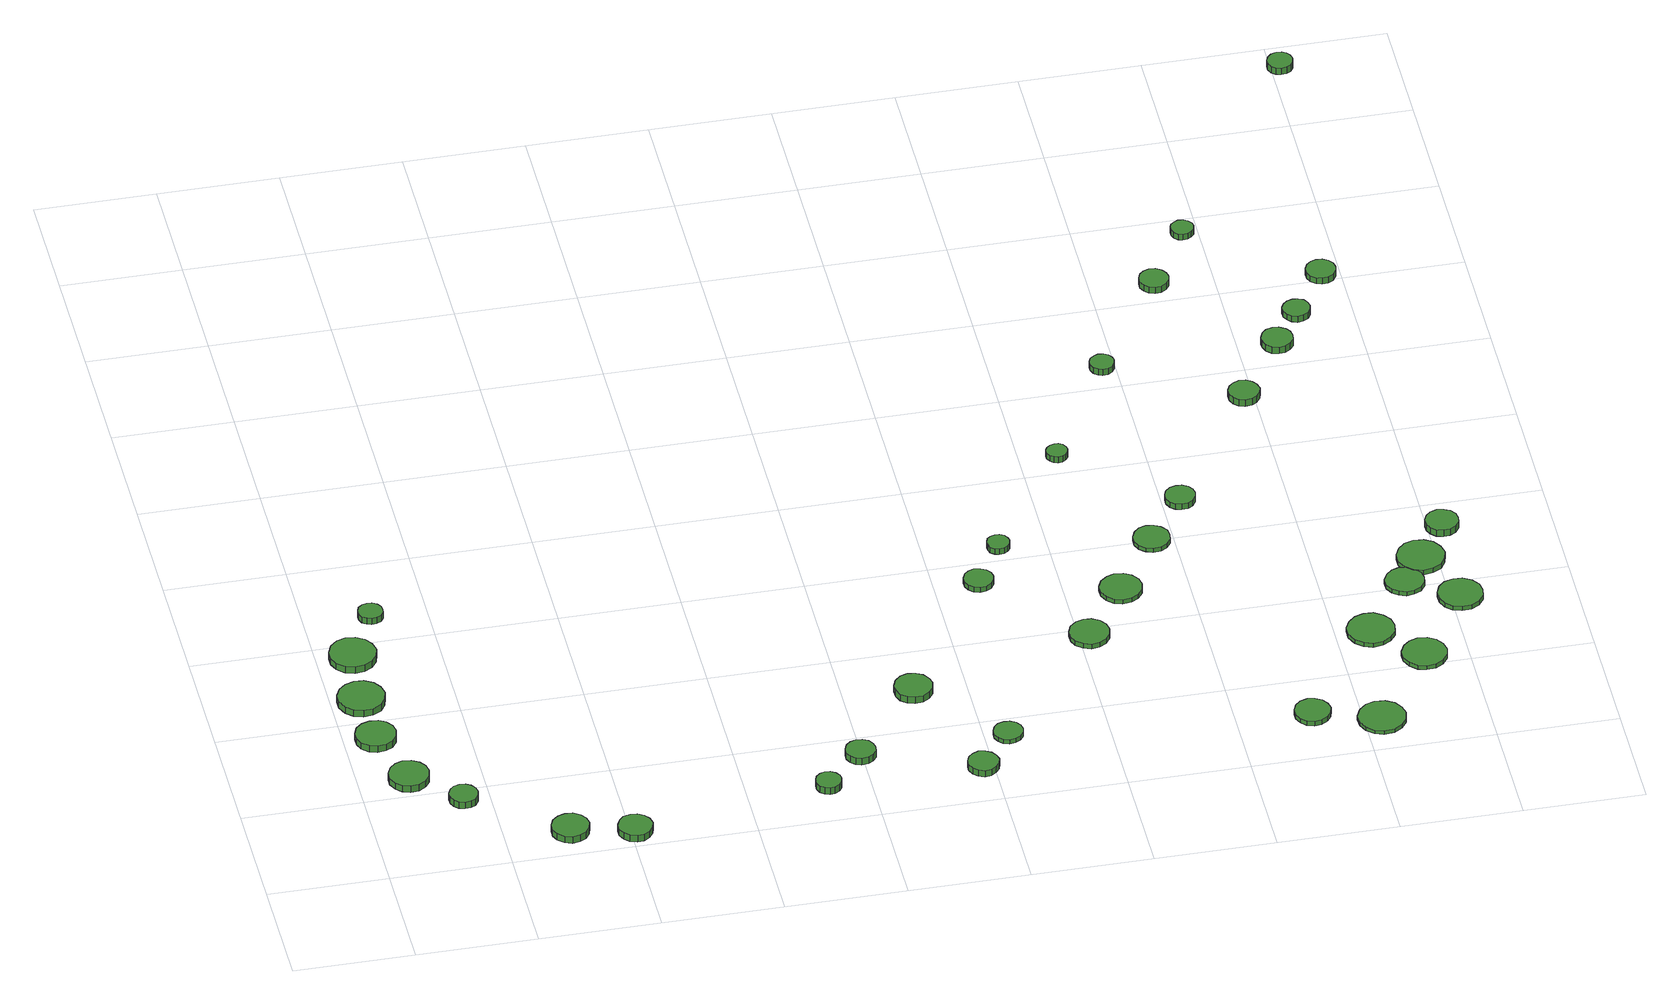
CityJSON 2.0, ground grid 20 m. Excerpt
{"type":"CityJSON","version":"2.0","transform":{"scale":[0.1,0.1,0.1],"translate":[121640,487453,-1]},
"CityObjects":{
"tree1":{"type":"SolitaryVegetationObject","attributes":{"function":"something"},"geometry":[{"type":"MultiSurface","lod":"1","boundaries":[[[0,1,2,3,4,5,6,7,8,9,10,11,12,13,14]],[[15,16,17,18,19,20,21,22,23,24,25,26,27,28,29]],[[0,29,28,1]],[[1,28,27,2]],[[2,27,26,3]],[[3,26,25,4]],[[4,25,24,5]],[[5,24,23,6]],[[6,23,22,7]],[[7,22,21,8]],[[8,21,20,9]],[[9,20,19,10]],[[10,19,18,11]],[[11,18,17,12]],[[12,17,16,13]],[[13,16,15,14]],[[14,15,29,0]]]}]},
"tree2":{"type":"SolitaryVegetationObject","attributes":{"function":"something"},"geometry":[{"type":"MultiSurface","lod":"1","boundaries":[[[30,31,32,33,34,35,36,37,38,39,40,41,42,43,44]],[[45,46,47,48,49,50,51,52,53,54,55,56,57,58,59]],[[30,59,58,31]],[[31,58,57,32]],[[32,57,56,33]],[[33,56,55,34]],[[34,55,54,35]],[[35,54,53,36]],[[36,53,52,37]],[[37,52,51,38]],[[38,51,50,39]],[[39,50,49,40]],[[40,49,48,41]],[[41,48,47,42]],[[42,47,46,43]],[[43,46,45,44]],[[44,45,59,30]]]}]},
"tree3":{"type":"SolitaryVegetationObject","attributes":{"function":"something"},"geometry":[{"type":"MultiSurface","lod":"1","boundaries":[[[60,61,62,63,64,65,66,67,68,69,70,71,72,73,74]],[[75,76,77,78,79,80,81,82,83,84,85,86,87,88,89]],[[60,89,88,61]],[[61,88,87,62]],[[62,87,86,63]],[[63,86,85,64]],[[64,85,84,65]],[[65,84,83,66]],[[66,83,82,67]],[[67,82,81,68]],[[68,81,80,69]],[[69,80,79,70]],[[70,79,78,71]],[[71,78,77,72]],[[72,77,76,73]],[[73,76,75,74]],[[74,75,89,60]]]}]},
"tree4":{"type":"SolitaryVegetationObject","attributes":{"function":"something"},"geometry":[{"type":"MultiSurface","lod":"1","boundaries":[[[90,91,92,93,94,95,96,97,98,99,100,101,102,103,104]],[[105,106,107,108,109,110,111,112,113,114,115,116,117,118,119]],[[90,119,118,91]],[[91,118,117,92]],[[92,117,116,93]],[[93,116,115,94]],[[94,115,114,95]],[[95,114,113,96]],[[96,113,112,97]],[[97,112,111,98]],[[98,111,110,99]],[[99,110,109,100]],[[100,109,108,101]],[[101,108,107,102]],[[102,107,106,103]],[[103,106,105,104]],[[104,105,119,90]]]}]},
"tree5":{"type":"SolitaryVegetationObject","attributes":{"function":"something"},"geometry":[{"type":"MultiSurface","lod":"1","boundaries":[[[120,121,122,123,124,125,126,127,128,129,130,131,132,133,134]],[[135,136,137,138,139,140,141,142,143,144,145,146,147,148,149]],[[120,149,148,121]],[[121,148,147,122]],[[122,147,146,123]],[[123,146,145,124]],[[124,145,144,125]],[[125,144,143,126]],[[126,143,142,127]],[[127,142,141,128]],[[128,141,140,129]],[[129,140,139,130]],[[130,139,138,131]],[[131,138,137,132]],[[132,137,136,133]],[[133,136,135,134]],[[134,135,149,120]]]}]},
"tree6":{"type":"SolitaryVegetationObject","attributes":{"function":"something"},"geometry":[{"type":"MultiSurface","lod":"1","boundaries":[[[150,151,152,153,154,155,156,157,158,159,160,161,162,163,164]],[[165,166,167,168,169,170,171,172,173,174,175,176,177,178,179]],[[150,179,178,151]],[[151,178,177,152]],[[152,177,176,153]],[[153,176,175,154]],[[154,175,174,155]],[[155,174,173,156]],[[156,173,172,157]],[[157,172,171,158]],[[158,171,170,159]],[[159,170,169,160]],[[160,169,168,161]],[[161,168,167,162]],[[162,167,166,163]],[[163,166,165,164]],[[164,165,179,150]]]}]},
"tree7":{"type":"SolitaryVegetationObject","attributes":{"function":"something"},"geometry":[{"type":"MultiSurface","lod":"1","boundaries":[[[180,181,182,183,184,185,186,187,188,189,190,191,192,193,194]],[[195,196,197,198,199,200,201,202,203,204,205,206,207,208,209]],[[180,209,208,181]],[[181,208,207,182]],[[182,207,206,183]],[[183,206,205,184]],[[184,205,204,185]],[[185,204,203,186]],[[186,203,202,187]],[[187,202,201,188]],[[188,201,200,189]],[[189,200,199,190]],[[190,199,198,191]],[[191,198,197,192]],[[192,197,196,193]],[[193,196,195,194]],[[194,195,209,180]]]}]},
"tree8":{"type":"SolitaryVegetationObject","attributes":{"function":"something"},"geometry":[{"type":"MultiSurface","lod":"1","boundaries":[[[210,211,212,213,214,215,216,217,218,219,220,221,222,223,224]],[[225,226,227,228,229,230,231,232,233,234,235,236,237,238,239]],[[210,239,238,211]],[[211,238,237,212]],[[212,237,236,213]],[[213,236,235,214]],[[214,235,234,215]],[[215,234,233,216]],[[216,233,232,217]],[[217,232,231,218]],[[218,231,230,219]],[[219,230,229,220]],[[220,229,228,221]],[[221,228,227,222]],[[222,227,226,223]],[[223,226,225,224]],[[224,225,239,210]]]}]},
"tree9":{"type":"SolitaryVegetationObject","attributes":{"function":"something"},"geometry":[{"type":"MultiSurface","lod":"1","boundaries":[[[240,241,242,243,244,245,246,247,248,249,250,251,252,253,254]],[[255,256,257,258,259,260,261,262,263,264,265,266,267,268,269]],[[240,269,268,241]],[[241,268,267,242]],[[242,267,266,243]],[[243,266,265,244]],[[244,265,264,245]],[[245,264,263,246]],[[246,263,262,247]],[[247,262,261,248]],[[248,261,260,249]],[[249,260,259,250]],[[250,259,258,251]],[[251,258,257,252]],[[252,257,256,253]],[[253,256,255,254]],[[254,255,269,240]]]}]},
"tree10":{"type":"SolitaryVegetationObject","attributes":{"function":"something"},"geometry":[{"type":"MultiSurface","lod":"1","boundaries":[[[270,271,272,273,274,275,276,277,278,279,280,281,282,283,284]],[[285,286,287,288,289,290,291,292,293,294,295,296,297,298,299]],[[270,299,298,271]],[[271,298,297,272]],[[272,297,296,273]],[[273,296,295,274]],[[274,295,294,275]],[[275,294,293,276]],[[276,293,292,277]],[[277,292,291,278]],[[278,291,290,279]],[[279,290,289,280]],[[280,289,288,281]],[[281,288,287,282]],[[282,287,286,283]],[[283,286,285,284]],[[284,285,299,270]]]}]},
"tree11":{"type":"SolitaryVegetationObject","attributes":{"function":"something"},"geometry":[{"type":"MultiSurface","lod":"1","boundaries":[[[300,301,302,303,304,305,306,307,308,309,310,311,312,313,314]],[[315,316,317,318,319,320,321,322,323,324,325,326,327,328,329]],[[300,329,328,301]],[[301,328,327,302]],[[302,327,326,303]],[[303,326,325,304]],[[304,325,324,305]],[[305,324,323,306]],[[306,323,322,307]],[[307,322,321,308]],[[308,321,320,309]],[[309,320,319,310]],[[310,319,318,311]],[[311,318,317,312]],[[312,317,316,313]],[[313,316,315,314]],[[314,315,329,300]]]}]},
"tree12":{"type":"SolitaryVegetationObject","attributes":{"function":"something"},"geometry":[{"type":"MultiSurface","lod":"1","boundaries":[[[330,331,332,333,334,335,336,337,338,339,340,341,342,343,344]],[[345,346,347,348,349,350,351,352,353,354,355,356,357,358,359]],[[330,359,358,331]],[[331,358,357,332]],[[332,357,356,333]],[[333,356,355,334]],[[334,355,354,335]],[[335,354,353,336]],[[336,353,352,337]],[[337,352,351,338]],[[338,351,350,339]],[[339,350,349,340]],[[340,349,348,341]],[[341,348,347,342]],[[342,347,346,343]],[[343,346,345,344]],[[344,345,359,330]]]}]},
"tree13":{"type":"SolitaryVegetationObject","attributes":{"function":"something"},"geometry":[{"type":"MultiSurface","lod":"1","boundaries":[[[360,361,362,363,364,365,366,367,368,369,370,371,372,373,374]],[[375,376,377,378,379,380,381,382,383,384,385,386,387,388,389]],[[360,389,388,361]],[[361,388,387,362]],[[362,387,386,363]],[[363,386,385,364]],[[364,385,384,365]],[[365,384,383,366]],[[366,383,382,367]],[[367,382,381,368]],[[368,381,380,369]],[[369,380,379,370]],[[370,379,378,371]],[[371,378,377,372]],[[372,377,376,373]],[[373,376,375,374]],[[374,375,389,360]]]}]},
"tree14":{"type":"SolitaryVegetationObject","attributes":{"function":"something"},"geometry":[{"type":"MultiSurface","lod":"1","boundaries":[[[390,391,392,393,394,395,396,397,398,399,400,401,402,403,404]],[[405,406,407,408,409,410,411,412,413,414,415,416,417,418,419]],[[390,419,418,391]],[[391,418,417,392]],[[392,417,416,393]],[[393,416,415,394]],[[394,415,414,395]],[[395,414,413,396]],[[396,413,412,397]],[[397,412,411,398]],[[398,411,410,399]],[[399,410,409,400]],[[400,409,408,401]],[[401,408,407,402]],[[402,407,406,403]],[[403,406,405,404]],[[404,405,419,390]]]}]},
"tree15":{"type":"SolitaryVegetationObject","attributes":{"function":"something"},"geometry":[{"type":"MultiSurface","lod":"1","boundaries":[[[420,421,422,423,424,425,426,427,428,429,430,431,432,433,434]],[[435,436,437,438,439,440,441,442,443,444,445,446,447,448,449]],[[420,449,448,421]],[[421,448,447,422]],[[422,447,446,423]],[[423,446,445,424]],[[424,445,444,425]],[[425,444,443,426]],[[426,443,442,427]],[[427,442,441,428]],[[428,441,440,429]],[[429,440,439,430]],[[430,439,438,431]],[[431,438,437,432]],[[432,437,436,433]],[[433,436,435,434]],[[434,435,449,420]]]}]},
"tree16":{"type":"SolitaryVegetationObject","attributes":{"function":"something"},"geometry":[{"type":"MultiSurface","lod":"1","boundaries":[[[450,451,452,453,454,455,456,457,458,459,460,461,462,463,464]],[[465,466,467,468,469,470,471,472,473,474,475,476,477,478,479]],[[450,479,478,451]],[[451,478,477,452]],[[452,477,476,453]],[[453,476,475,454]],[[454,475,474,455]],[[455,474,473,456]],[[456,473,472,457]],[[457,472,471,458]],[[458,471,470,459]],[[459,470,469,460]],[[460,469,468,461]],[[461,468,467,462]],[[462,467,466,463]],[[463,466,465,464]],[[464,465,479,450]]]}]},
"tree17":{"type":"SolitaryVegetationObject","attributes":{"function":"something"},"geometry":[{"type":"MultiSurface","lod":"1","boundaries":[[[480,481,482,483,484,485,486,487,488,489,490,491,492,493,494]],[[495,496,497,498,499,500,501,502,503,504,505,506,507,508,509]],[[480,509,508,481]],[[481,508,507,482]],[[482,507,506,483]],[[483,506,505,484]],[[484,505,504,485]],[[485,504,503,486]],[[486,503,502,487]],[[487,502,501,488]],[[488,501,500,489]],[[489,500,499,490]],[[490,499,498,491]],[[491,498,497,492]],[[492,497,496,493]],[[493,496,495,494]],[[494,495,509,480]]]}]},
"tree18":{"type":"SolitaryVegetationObject","attributes":{"function":"something"},"geometry":[{"type":"MultiSurface","lod":"1","boundaries":[[[510,511,512,513,514,515,516,517,518,519,520,521,522,523,524]],[[525,526,527,528,529,530,531,532,533,534,535,536,537,538,539]],[[510,539,538,511]],[[511,538,537,512]],[[512,537,536,513]],[[513,536,535,514]],[[514,535,534,515]],[[515,534,533,516]],[[516,533,532,517]],[[517,532,531,518]],[[518,531,530,519]],[[519,530,529,520]],[[520,529,528,521]],[[521,528,527,522]],[[522,527,526,523]],[[523,526,525,524]],[[524,525,539,510]]]}]},
"tree19":{"type":"SolitaryVegetationObject","attributes":{"function":"something"},"geometry":[{"type":"MultiSurface","lod":"1","boundaries":[[[540,541,542,543,544,545,546,547,548,549,550,551,552,553,554]],[[555,556,557,558,559,560,561,562,563,564,565,566,567,568,569]],[[540,569,568,541]],[[541,568,567,542]],[[542,567,566,543]],[[543,566,565,544]],[[544,565,564,545]],[[545,564,563,546]],[[546,563,562,547]],[[547,562,561,548]],[[548,561,560,549]],[[549,560,559,550]],[[550,559,558,551]],[[551,558,557,552]],[[552,557,556,553]],[[553,556,555,554]],[[554,555,569,540]]]}]},
"tree20":{"type":"SolitaryVegetationObject","attributes":{"function":"something"},"geometry":[{"type":"MultiSurface","lod":"1","boundaries":[[[570,571,572,573,574,575,576,577,578,579,580,581,582,583,584]],[[585,586,587,588,589,590,591,592,593,594,595,596,597,598,599]],[[570,599,598,571]],[[571,598,597,572]],[[572,597,596,573]],[[573,596,595,574]],[[574,595,594,575]],[[575,594,593,576]],[[576,593,592,577]],[[577,592,591,578]],[[578,591,590,579]],[[579,590,589,580]],[[580,589,588,581]],[[581,588,587,582]],[[582,587,586,583]],[[583,586,585,584]],[[584,585,599,570]]]}]},
"tree21":{"type":"SolitaryVegetationObject","attributes":{"function":"something"},"geometry":[{"type":"MultiSurface","lod":"1","boundaries":[[[600,601,602,603,604,605,606,607,608,609,610,611,612,613,614]],[[615,616,617,618,619,620,621,622,623,624,625,626,627,628,629]],[[600,629,628,601]],[[601,628,627,602]],[[602,627,626,603]],[[603,626,625,604]],[[604,625,624,605]],[[605,624,623,606]],[[606,623,622,607]],[[607,622,621,608]],[[608,621,620,609]],[[609,620,619,610]],[[610,619,618,611]],[[611,618,617,612]],[[612,617,616,613]],[[613,616,615,614]],[[614,615,629,600]]]}]},
"tree22":{"type":"SolitaryVegetationObject","attributes":{"function":"something"},"geometry":[{"type":"MultiSurface","lod":"1","boundaries":[[[630,631,632,633,634,635,636,637,638,639,640,641,642,643,644]],[[645,646,647,648,649,650,651,652,653,654,655,656,657,658,659]],[[630,659,658,631]],[[631,658,657,632]],[[632,657,656,633]],[[633,656,655,634]],[[634,655,654,635]],[[635,654,653,636]],[[636,653,652,637]],[[637,652,651,638]],[[638,651,650,639]],[[639,650,649,640]],[[640,649,648,641]],[[641,648,647,642]],[[642,647,646,643]],[[643,646,645,644]],[[644,645,659,630]]]}]},
"tree23":{"type":"SolitaryVegetationObject","attributes":{"function":"something"},"geometry":[{"type":"MultiSurface","lod":"1","boundaries":[[[660,661,662,663,664,665,666,667,668,669,670,671,672,673,674]],[[675,676,677,678,679,680,681,682,683,684,685,686,687,688,689]],[[660,689,688,661]],[[661,688,687,662]],[[662,687,686,663]],[[663,686,685,664]],[[664,685,684,665]],[[665,684,683,666]],[[666,683,682,667]],[[667,682,681,668]],[[668,681,680,669]],[[669,680,679,670]],[[670,679,678,671]],[[671,678,677,672]],[[672,677,676,673]],[[673,676,675,674]],[[674,675,689,660]]]}]},
"tree24":{"type":"SolitaryVegetationObject","attributes":{"function":"something"},"geometry":[{"type":"MultiSurface","lod":"1","boundaries":[[[690,691,692,693,694,695,696,697,698,699,700,701,702,703,704]],[[705,706,707,708,709,710,711,712,713,714,715,716,717,718,719]],[[690,719,718,691]],[[691,718,717,692]],[[692,717,716,693]],[[693,716,715,694]],[[694,715,714,695]],[[695,714,713,696]],[[696,713,712,697]],[[697,712,711,698]],[[698,711,710,699]],[[699,710,709,700]],[[700,709,708,701]],[[701,708,707,702]],[[702,707,706,703]],[[703,706,705,704]],[[704,705,719,690]]]}]},
"tree25":{"type":"SolitaryVegetationObject","attributes":{"function":"something"},"geometry":[{"type":"MultiSurface","lod":"1","boundaries":[[[720,721,722,723,724,725,726,727,728,729,730,731,732,733,734]],[[735,736,737,738,739,740,741,742,743,744,745,746,747,748,749]],[[720,749,748,721]],[[721,748,747,722]],[[722,747,746,723]],[[723,746,745,724]],[[724,745,744,725]],[[725,744,743,726]],[[726,743,742,727]],[[727,742,741,728]],[[728,741,740,729]],[[729,740,739,730]],[[730,739,738,731]],[[731,738,737,732]],[[732,737,736,733]],[[733,736,735,734]],[[734,735,749,720]]]}]},
"tree26":{"type":"SolitaryVegetationObject","attributes":{"function":"something"},"geometry":[{"type":"MultiSurface","lod":"1","boundaries":[[[750,751,752,753,754,755,756,757,758,759,760,761,762,763,764]],[[765,766,767,768,769,770,771,772,773,774,775,776,777,778,779]],[[750,779,778,751]],[[751,778,777,752]],[[752,777,776,753]],[[753,776,775,754]],[[754,775,774,755]],[[755,774,773,756]],[[756,773,772,757]],[[757,772,771,758]],[[758,771,770,759]],[[759,770,769,760]],[[760,769,768,761]],[[761,768,767,762]],[[762,767,766,763]],[[763,766,765,764]],[[764,765,779,750]]]}]},
"tree27":{"type":"SolitaryVegetationObject","attributes":{"function":"something"},"geometry":[{"type":"MultiSurface","lod":"1","boundaries":[[[780,781,782,783,784,785,786,787,788,789,790,791,792,793,794]],[[795,796,797,798,799,800,801,802,803,804,805,806,807,808,809]],[[780,809,808,781]],[[781,808,807,782]],[[782,807,806,783]],[[783,806,805,784]],[[784,805,804,785]],[[785,804,803,786]],[[786,803,802,787]],[[787,802,801,788]],[[788,801,800,789]],[[789,800,799,790]],[[790,799,798,791]],[[791,798,797,792]],[[792,797,796,793]],[[793,796,795,794]],[[794,795,809,780]]]}]},
"tree28":{"type":"SolitaryVegetationObject","attributes":{"function":"something"},"geometry":[{"type":"MultiSurface","lod":"1","boundaries":[[[810,811,812,813,814,815,816,817,818,819,820,821,822,823,824]],[[825,826,827,828,829,830,831,832,833,834,835,836,837,838,839]],[[810,839,838,811]],[[811,838,837,812]],[[812,837,836,813]],[[813,836,835,814]],[[814,835,834,815]],[[815,834,833,816]],[[816,833,832,817]],[[817,832,831,818]],[[818,831,830,819]],[[819,830,829,820]],[[820,829,828,821]],[[821,828,827,822]],[[822,827,826,823]],[[823,826,825,824]],[[824,825,839,810]]]}]},
"tree29":{"type":"SolitaryVegetationObject","attributes":{"function":"something"},"geometry":[{"type":"MultiSurface","lod":"1","boundaries":[[[840,841,842,843,844,845,846,847,848,849,850,851,852,853,854]],[[855,856,857,858,859,860,861,862,863,864,865,866,867,868,869]],[[840,869,868,841]],[[841,868,867,842]],[[842,867,866,843]],[[843,866,865,844]],[[844,865,864,845]],[[845,864,863,846]],[[846,863,862,847]],[[847,862,861,848]],[[848,861,860,849]],[[849,860,859,850]],[[850,859,858,851]],[[851,858,857,852]],[[852,857,856,853]],[[853,856,855,854]],[[854,855,869,840]]]}]},
"tree30":{"type":"SolitaryVegetationObject","attributes":{"function":"something"},"geometry":[{"type":"MultiSurface","lod":"1","boundaries":[[[870,871,872,873,874,875,876,877,878,879,880,881,882,883,884]],[[885,886,887,888,889,890,891,892,893,894,895,896,897,898,899]],[[870,899,898,871]],[[871,898,897,872]],[[872,897,896,873]],[[873,896,895,874]],[[874,895,894,875]],[[875,894,893,876]],[[876,893,892,877]],[[877,892,891,878]],[[878,891,890,879]],[[879,890,889,880]],[[880,889,888,881]],[[881,888,887,882]],[[882,887,886,883]],[[883,886,885,884]],[[884,885,899,870]]]}]},
"tree31":{"type":"SolitaryVegetationObject","attributes":{"function":"something"},"geometry":[{"type":"MultiSurface","lod":"1","boundaries":[[[900,901,902,903,904,905,906,907,908,909,910,911,912,913,914]],[[915,916,917,918,919,920,921,922,923,924,925,926,927,928,929]],[[900,929,928,901]],[[901,928,927,902]],[[902,927,926,903]],[[903,926,925,904]],[[904,925,924,905]],[[905,924,923,906]],[[906,923,922,907]],[[907,922,921,908]],[[908,921,920,909]],[[909,920,919,910]],[[910,919,918,911]],[[911,918,917,912]],[[912,917,916,913]],[[913,916,915,914]],[[914,915,929,900]]]}]},
"tree32":{"type":"SolitaryVegetationObject","attributes":{"function":"something"},"geometry":[{"type":"MultiSurface","lod":"1","boundaries":[[[930,931,932,933,934,935,936,937,938,939,940,941,942,943,944]],[[945,946,947,948,949,950,951,952,953,954,955,956,957,958,959]],[[930,959,958,931]],[[931,958,957,932]],[[932,957,956,933]],[[933,956,955,934]],[[934,955,954,935]],[[935,954,953,936]],[[936,953,952,937]],[[937,952,951,938]],[[938,951,950,939]],[[939,950,949,940]],[[940,949,948,941]],[[941,948,947,942]],[[942,947,946,943]],[[943,946,945,944]],[[944,945,959,930]]]}]},
"tree33":{"type":"SolitaryVegetationObject","attributes":{"function":"something"},"geometry":[{"type":"MultiSurface","lod":"1","boundaries":[[[960,961,962,963,964,965,966,967,968,969,970,971,972,973,974]],[[975,976,977,978,979,980,981,982,983,984,985,986,987,988,989]],[[960,989,988,961]],[[961,988,987,962]],[[962,987,986,963]],[[963,986,985,964]],[[964,985,984,965]],[[965,984,983,966]],[[966,983,982,967]],[[967,982,981,968]],[[968,981,980,969]],[[969,980,979,970]],[[970,979,978,971]],[[971,978,977,972]],[[972,977,976,973]],[[973,976,975,974]],[[974,975,989,960]]]}]},
"tree34":{"type":"SolitaryVegetationObject","attributes":{"function":"something"},"geometry":[{"type":"MultiSurface","lod":"1","boundaries":[[[990,991,992,993,994,995,996,997,998,999,1000,1001,1002,1003,1004]],[[1005,1006,1007,1008,1009,1010,1011,1012,1013,1014,1015,1016,1017,1018,1019]],[[990,1019,1018,991]],[[991,1018,1017,992]],[[992,1017,1016,993]],[[993,1016,1015,994]],[[994,1015,1014,995]],[[995,1014,1013,996]],[[996,1013,1012,997]],[[997,1012,1011,998]],[[998,1011,1010,999]],[[999,1010,1009,1000]],[[1000,1009,1008,1001]],[[1001,1008,1007,1002]],[[1002,1007,1006,1003]],[[1003,1006,1005,1004]],[[1004,1005,1019,990]]]}]},
"tree35":{"type":"SolitaryVegetationObject","attributes":{"function":"something"},"geometry":[{"type":"MultiSurface","lod":"1","boundaries":[[[1020,1021,1022,1023,1024,1025,1026,1027,1028,1029,1030,1031,1032,1033,1034]],[[1035,1036,1037,1038,1039,1040,1041,1042,1043,1044,1045,1046,1047,1048,1049]],[[1020,1049,1048,1021]],[[1021,1048,1047,1022]],[[1022,1047,1046,1023]],[[1023,1046,1045,1024]],[[1024,1045,1044,1025]],[[1025,1044,1043,1026]],[[1026,1043,1042,1027]],[[1027,1042,1041,1028]],[[1028,1041,1040,1029]],[[1029,1040,1039,1030]],[[1030,1039,1038,1031]],[[1031,1038,1037,1032]],[[1032,1037,1036,1033]],[[1033,1036,1035,1034]],[[1034,1035,1049,1020]]]}]},
"tree36":{"type":"SolitaryVegetationObject","attributes":{"function":"something"},"geometry":[{"type":"MultiSurface","lod":"1","boundaries":[[[1050,1051,1052,1053,1054,1055,1056,1057,1058,1059,1060,1061,1062,1063,1064]],[[1065,1066,1067,1068,1069,1070,1071,1072,1073,1074,1075,1076,1077,1078,1079]],[[1050,1079,1078,1051]],[[1051,1078,1077,1052]],[[1052,1077,1076,1053]],[[1053,1076,1075,1054]],[[1054,1075,1074,1055]],[[1055,1074,1073,1056]],[[1056,1073,1072,1057]],[[1057,1072,1071,1058]],[[1058,1071,1070,1059]],[[1059,1070,1069,1060]],[[1060,1069,1068,1061]],[[1061,1068,1067,1062]],[[1062,1067,1066,1063]],[[1063,1066,1065,1064]],[[1064,1065,1079,1050]]]}]}
},
"vertices":[
[114,236,25],[111,249,25],[103,260,25],[91,267,25],[77,269,25],[64,264,25],[54,255,25],[48,242,25],[48,229,25],[54,216,25],[64,207,25],[77,203,25],[91,204,25],[103,211,25],[111,222,25],[111,222,12],[103,211,12],[91,204,12],[77,203,12],[64,207,12],[54,216,12],[48,229,12],[48,242,12],[54,255,12],[64,264,12],[77,269,12],[91,267,12],[103,260,12],[111,249,12],[114,236,12],
[84,348,24],[81,362,24],[73,373,24],[61,380,24],[47,381,24],[34,377,24],[23,368,24],[18,355,24],[18,341,24],[23,329,24],[34,319,24],[47,315,24],[61,317,24],[73,323,24],[81,335,24],[81,335,11],[73,323,11],[61,317,11],[47,315,11],[34,319,11],[23,329,11],[18,341,11],[18,355,11],[23,368,11],[34,377,11],[47,381,11],[61,380,11],[73,373,11],[81,362,11],[84,348,11],
[86,444,27],[82,460,27],[73,473,27],[59,481,27],[43,482,27],[28,477,27],[16,467,27],[9,452,27],[9,436,27],[16,421,27],[28,410,27],[43,406,27],[59,407,27],[73,415,27],[82,428,27],[82,428,14],[73,415,14],[59,407,14],[43,406,14],[28,410,14],[16,421,14],[9,436,14],[9,452,14],[16,467,14],[28,477,14],[43,482,14],[59,481,14],[73,473,14],[82,460,14],[86,444,14],
[179,167,25],[177,177,25],[171,185,25],[163,190,25],[153,191,25],[143,188,25],[136,181,25],[132,172,25],[132,162,25],[136,153,25],[143,147,25],[153,144,25],[163,145,25],[171,149,25],[177,158,25],[177,158,12],[171,149,12],[163,145,12],[153,144,12],[143,147,12],[136,153,12],[132,162,12],[132,172,12],[136,181,12],[143,188,12],[153,191,12],[163,190,12],[171,185,12],[177,177,12],[179,167,12],
[96,558,25],[92,574,25],[83,587,25],[69,595,25],[53,597,25],[38,592,25],[26,581,25],[20,566,25],[20,550,25],[26,536,25],[38,525,25],[53,520,25],[69,522,25],[83,530,25],[92,543,25],[92,543,12],[83,530,12],[69,522,12],[53,520,12],[38,525,12],[26,536,12],[20,550,12],[20,566,12],[26,581,12],[38,592,12],[53,597,12],[69,595,12],[83,587,12],[92,574,12],[96,558,12],
[127,658,24],[126,666,24],[121,673,24],[113,678,24],[105,678,24],[97,676,24],[90,670,24],[87,662,24],[87,654,24],[90,646,24],[97,641,24],[105,638,24],[113,639,24],[121,643,24],[126,650,24],[126,650,12],[121,643,12],[113,639,12],[105,638,12],[97,641,12],[90,646,12],[87,654,12],[87,662,12],[90,670,12],[97,676,12],[105,678,12],[113,678,12],[121,673,12],[126,666,12],[127,658,12],
[336,54,24],[333,66,24],[326,76,24],[315,83,24],[302,84,24],[290,80,24],[280,72,24],[275,60,24],[275,47,24],[280,36,24],[290,27,24],[302,23,24],[315,25,24],[326,31,24],[333,41,24],[333,41,11],[326,31,11],[315,25,11],[302,23,11],[290,27,11],[280,36,11],[275,47,11],[275,60,11],[280,72,11],[290,80,11],[302,84,11],[315,83,11],[326,76,11],[333,66,11],[336,54,11],
[435,34,23],[432,46,23],[425,55,23],[415,61,23],[404,62,23],[392,59,23],[384,51,23],[379,40,23],[379,28,23],[384,18,23],[392,10,23],[404,6,23],[415,7,23],[425,13,23],[432,23,23],[432,23,10],[425,13,10],[415,7,10],[404,6,10],[392,10,10],[384,18,10],[379,28,10],[379,40,10],[384,51,10],[392,59,10],[404,62,10],[415,61,10],[425,55,10],[432,46,10],[435,34,10],
[751,77,29],[749,85,29],[744,92,29],[736,97,29],[727,98,29],[719,95,29],[712,89,29],[709,81,29],[709,72,29],[712,64,29],[719,58,29],[727,55,29],[736,56,29],[744,61,29],[749,68,29],[749,68,16],[744,61,16],[736,56,16],[727,55,16],[719,58,16],[712,64,16],[709,72,16],[709,81,16],[712,89,16],[719,95,16],[727,98,16],[736,97,16],[744,92,16],[749,85,16],[751,77,16],
[821,147,26],[819,157,26],[813,166,26],[804,171,26],[793,172,26],[784,169,26],[776,162,26],[772,152,26],[772,142,26],[776,133,26],[784,126,26],[793,123,26],[804,124,26],[813,129,26],[819,137,26],[819,137,13],[813,129,13],[804,124,13],[793,123,13],[784,126,13],[776,133,13],[772,142,13],[772,152,13],[776,162,13],[784,169,13],[793,172,13],[804,171,13],[813,166,13],[819,157,13],[821,147,13],
[945,297,21],[942,309,21],[934,320,21],[923,326,21],[910,328,21],[898,324,21],[888,315,21],[883,303,21],[883,290,21],[888,278,21],[898,270,21],[910,266,21],[923,267,21],[934,274,21],[942,284,21],[942,284,8],[934,274,8],[923,267,8],[910,266,8],[898,270,8],[888,278,8],[883,290,8],[883,303,8],[888,315,8],[898,324,8],[910,328,8],[923,326,8],[934,320,8],[942,309,8],[945,297,8],
[1009,86,19],[1006,96,19],[1000,105,19],[991,110,19],[980,112,19],[970,108,19],[962,101,19],[958,91,19],[958,81,19],[962,71,19],[970,64,19],[980,60,19],[991,61,19],[1000,67,19],[1006,75,19],[1006,75,7],[1000,67,7],[991,61,7],[980,60,7],[970,64,7],[962,71,7],[958,81,7],[958,91,7],[962,101,7],[970,108,7],[980,112,7],[991,110,7],[1000,105,7],[1006,96,7],[1009,86,7],
[1063,159,15],[1061,169,15],[1055,177,15],[1046,182,15],[1036,183,15],[1026,180,15],[1019,173,15],[1015,164,15],[1015,154,15],[1019,145,15],[1026,138,15],[1036,135,15],[1046,136,15],[1055,141,15],[1061,149,15],[1061,149,7],[1055,141,7],[1046,136,7],[1036,135,7],[1026,138,7],[1019,145,7],[1015,154,7],[1015,164,7],[1019,173,7],[1026,180,7],[1036,183,7],[1046,182,7],[1055,177,7],[1061,169,7],[1063,159,7],
[1097,550,17],[1095,560,17],[1089,568,17],[1080,573,17],[1070,575,17],[1060,571,17],[1053,565,17],[1049,555,17],[1049,545,17],[1053,536,17],[1060,529,17],[1070,526,17],[1080,527,17],[1089,532,17],[1095,541,17],[1095,541,7],[1089,532,7],[1080,527,7],[1070,526,7],[1060,529,7],[1053,536,7],[1049,545,7],[1049,555,7],[1053,565,7],[1060,571,7],[1070,575,7],[1080,573,7],[1089,568,7],[1095,560,7],[1097,550,7],
[1141,634,18],[1139,641,18],[1135,648,18],[1128,652,18],[1120,652,18],[1113,650,18],[1107,645,18],[1104,637,18],[1104,630,18],[1107,622,18],[1113,617,18],[1120,615,18],[1128,616,18],[1135,620,18],[1139,626,18],[1139,626,7],[1135,620,7],[1128,616,7],[1120,615,7],[1113,617,7],[1107,622,7],[1104,630,7],[1104,637,7],[1107,645,7],[1113,650,7],[1120,652,7],[1128,652,7],[1135,648,7],[1139,641,7],[1141,634,7],
[1250,380,16],[1247,394,16],[1239,405,16],[1227,412,16],[1214,413,16],[1201,409,16],[1190,400,16],[1185,387,16],[1185,373,16],[1190,361,16],[1201,352,16],[1214,347,16],[1227,349,16],[1239,356,16],[1247,367,16],[1247,367,7],[1239,356,7],[1227,349,7],[1214,347,7],[1201,352,7],[1190,361,7],[1185,373,7],[1185,387,7],[1190,400,7],[1201,409,7],[1214,413,7],[1227,412,7],[1239,405,7],[1247,394,7],[1250,380,7],
[1325,484,15],[1322,498,15],[1313,510,15],[1301,517,15],[1286,519,15],[1273,514,15],[1262,505,15],[1256,492,15],[1256,477,15],[1262,464,15],[1273,454,15],[1286,450,15],[1301,452,15],[1313,459,15],[1322,470,15],[1322,470,7],[1313,459,7],[1301,452,7],[1286,450,7],[1273,454,7],[1262,464,7],[1256,477,7],[1256,492,7],[1262,505,7],[1273,514,7],[1286,519,7],[1301,517,7],[1313,510,7],[1322,498,7],[1325,484,7],
[1278,836,25],[1276,843,25],[1272,849,25],[1266,853,25],[1259,853,25],[1252,851,25],[1246,846,25],[1243,840,25],[1243,833,25],[1246,826,25],[1252,821,25],[1259,819,25],[1266,820,25],[1272,823,25],[1276,829,25],[1276,829,13],[1272,823,13],[1266,820,13],[1259,819,13],[1252,821,13],[1246,826,13],[1243,833,13],[1243,840,13],[1246,846,13],[1252,851,13],[1259,853,13],[1266,853,13],[1272,849,13],[1276,843,13],[1278,836,13],
[1394,600,15],[1392,612,15],[1384,622,15],[1374,628,15],[1361,630,15],[1349,626,15],[1340,617,15],[1335,606,15],[1335,593,15],[1340,582,15],[1349,574,15],[1361,570,15],[1374,571,15],[1384,577,15],[1392,587,15],[1392,587,7],[1384,577,7],[1374,571,7],[1361,570,7],[1349,574,7],[1340,582,7],[1335,593,7],[1335,606,7],[1340,617,7],[1349,626,7],[1361,630,7],[1374,628,7],[1384,622,7],[1392,612,7],[1394,600,7],
[1553,110,16],[1550,122,16],[1543,132,16],[1532,138,16],[1520,140,16],[1508,136,16],[1499,128,16],[1494,116,16],[1494,104,16],[1499,93,16],[1508,84,16],[1520,80,16],[1532,82,16],[1543,88,16],[1550,98,16],[1550,98,7],[1543,88,7],[1532,82,7],[1520,80,7],[1508,84,7],[1499,93,7],[1494,104,7],[1494,116,7],[1499,128,7],[1508,136,7],[1520,140,7],[1532,138,7],[1543,132,7],[1550,122,7],[1553,110,7],
[1455,693,18],[1453,703,18],[1447,711,18],[1438,716,18],[1428,717,18],[1418,714,18],[1410,707,18],[1406,698,18],[1406,688,18],[1410,678,18],[1418,671,18],[1428,668,18],[1438,669,18],[1447,674,18],[1453,683,18],[1453,683,7],[1447,674,7],[1438,669,7],[1428,668,7],[1418,671,7],[1410,678,7],[1406,688,7],[1406,698,7],[1410,707,7],[1418,714,7],[1428,717,7],[1438,716,7],[1447,711,7],[1453,703,7],[1455,693,7],
[1668,75,14],[1664,91,14],[1655,104,14],[1641,112,14],[1624,114,14],[1609,109,14],[1597,98,14],[1590,83,14],[1590,67,14],[1597,52,14],[1609,41,14],[1624,36,14],[1641,38,14],[1655,46,14],[1664,59,14],[1664,59,7],[1655,46,7],[1641,38,7],[1624,36,7],[1609,41,7],[1597,52,7],[1590,67,7],[1590,83,7],[1597,98,7],[1609,109,7],[1624,114,7],[1641,112,7],[1655,104,7],[1664,91,7],[1668,75,7],
[1398,1047,23],[1396,1055,23],[1391,1062,23],[1384,1066,23],[1375,1067,23],[1368,1064,23],[1361,1059,23],[1358,1051,23],[1358,1043,23],[1361,1035,23],[1368,1029,23],[1375,1027,23],[1384,1028,23],[1391,1032,23],[1396,1039,23],[1396,1039,11],[1391,1032,11],[1384,1028,11],[1375,1027,11],[1368,1029,11],[1361,1035,11],[1358,1043,11],[1358,1051,11],[1361,1059,11],[1368,1064,11],[1375,1067,11],[1384,1066,11],[1391,1062,11],[1396,1055,11],[1398,1047,11],
[1696,298,15],[1693,314,15],[1683,327,15],[1669,336,15],[1653,337,15],[1638,332,15],[1626,321,15],[1619,307,15],[1619,290,15],[1626,275,15],[1638,264,15],[1653,259,15],[1669,261,15],[1683,269,15],[1693,282,15],[1693,282,7],[1683,269,7],[1669,261,7],[1653,259,7],[1638,264,7],[1626,275,7],[1619,290,7],[1619,307,7],[1626,321,7],[1638,332,7],[1653,337,7],[1669,336,7],[1683,327,7],[1693,314,7],[1696,298,7],
[1765,221,15],[1762,236,15],[1753,248,15],[1740,256,15],[1724,258,15],[1710,253,15],[1699,243,15],[1692,229,15],[1692,214,15],[1699,200,15],[1710,189,15],[1724,185,15],[1740,186,15],[1753,194,15],[1762,206,15],[1762,206,7],[1753,194,7],[1740,186,7],[1724,185,7],[1710,189,7],[1699,200,7],[1692,214,7],[1692,229,7],[1699,243,7],[1710,253,7],[1724,258,7],[1740,256,7],[1753,248,7],[1762,236,7],[1765,221,7],
[1767,409,15],[1765,422,15],[1757,433,15],[1745,439,15],[1732,441,15],[1720,437,15],[1710,428,15],[1704,416,15],[1704,402,15],[1710,390,15],[1720,382,15],[1732,377,15],[1745,379,15],[1757,385,15],[1765,396,15],[1765,396,7],[1757,385,7],[1745,379,7],[1732,377,7],[1720,382,7],[1710,390,7],[1704,402,7],[1704,416,7],[1710,428,7],[1720,437,7],[1732,441,7],[1745,439,7],[1757,433,7],[1765,422,7],[1767,409,7],
[1609,925,26],[1606,936,26],[1600,944,26],[1591,950,26],[1580,951,26],[1570,947,26],[1562,940,26],[1558,931,26],[1558,920,26],[1562,910,26],[1570,903,26],[1580,900,26],[1591,901,26],[1600,906,26],[1606,915,26],[1606,915,13],[1600,906,13],[1591,901,13],[1580,900,13],[1570,903,13],[1562,910,13],[1558,920,13],[1558,931,13],[1562,940,13],[1570,947,13],[1580,951,13],[1591,950,13],[1600,944,13],[1606,936,13],[1609,925,13],
[1528,1245,19],[1526,1255,19],[1520,1263,19],[1511,1269,19],[1501,1270,19],[1491,1266,19],[1484,1260,19],[1480,1250,19],[1480,1240,19],[1484,1231,19],[1491,1224,19],[1501,1221,19],[1511,1222,19],[1520,1227,19],[1526,1235,19],[1526,1235,7],[1520,1227,7],[1511,1222,7],[1501,1221,7],[1491,1224,7],[1484,1231,7],[1480,1240,7],[1480,1250,7],[1484,1260,7],[1491,1266,7],[1501,1270,7],[1511,1269,7],[1520,1263,7],[1526,1255,7],[1528,1245,7],
[1813,464,16],[1809,480,16],[1800,494,16],[1786,502,16],[1769,504,16],[1754,499,16],[1742,488,16],[1735,473,16],[1735,456,16],[1742,441,16],[1754,430,16],[1769,425,16],[1786,427,16],[1800,435,16],[1809,449,16],[1809,449,7],[1800,435,7],[1786,427,7],[1769,425,7],[1754,430,7],[1742,441,7],[1735,456,7],[1735,473,7],[1742,488,7],[1754,499,7],[1769,504,7],[1786,502,7],[1800,494,7],[1809,480,7],[1813,464,7],
[1852,359,15],[1849,374,15],[1840,386,15],[1826,394,15],[1811,395,15],[1796,391,15],[1785,380,15],[1779,366,15],[1779,351,15],[1785,337,15],[1796,327,15],[1811,322,15],[1826,323,15],[1840,331,15],[1849,343,15],[1849,343,7],[1840,331,7],[1826,323,7],[1811,322,7],[1796,327,7],[1785,337,7],[1779,351,7],[1779,366,7],[1785,380,7],[1796,391,7],[1811,395,7],[1826,394,7],[1840,386,7],[1849,374,7],[1852,359,7],
[1690,1056,19],[1688,1067,19],[1682,1075,19],[1672,1081,19],[1662,1082,19],[1651,1079,19],[1643,1071,19],[1639,1061,19],[1639,1051,19],[1643,1041,19],[1651,1033,19],[1662,1030,19],[1672,1031,19],[1682,1037,19],[1688,1045,19],[1688,1045,6],[1682,1037,6],[1672,1031,6],[1662,1030,6],[1651,1033,6],[1643,1041,6],[1639,1051,6],[1639,1061,6],[1643,1071,6],[1651,1079,6],[1662,1082,6],[1672,1081,6],[1682,1075,6],[1688,1067,6],[1690,1056,6],
[1594,1364,19],[1592,1372,19],[1587,1378,19],[1580,1382,19],[1572,1383,19],[1565,1380,19],[1559,1375,19],[1556,1368,19],[1556,1360,19],[1559,1353,19],[1565,1347,19],[1572,1345,19],[1580,1346,19],[1587,1350,19],[1592,1356,19],[1592,1356,8],[1587,1350,8],[1580,1346,8],[1572,1345,8],[1565,1347,8],[1559,1353,8],[1556,1360,8],[1556,1368,8],[1559,1375,8],[1565,1380,8],[1572,1383,8],[1580,1382,8],[1587,1378,8],[1592,1372,8],[1594,1364,8],
[1850,538,23],[1848,549,23],[1841,558,23],[1831,563,23],[1820,565,23],[1809,561,23],[1801,554,23],[1796,543,23],[1796,532,23],[1801,522,23],[1809,514,23],[1820,511,23],[1831,512,23],[1841,517,23],[1848,527,23],[1848,527,10],[1841,517,10],[1831,512,10],[1820,511,10],[1809,514,10],[1801,522,10],[1796,532,10],[1796,543,10],[1801,554,10],[1809,561,10],[1820,565,10],[1831,563,10],[1841,558,10],[1848,549,10],[1850,538,10],
[1733,1126,18],[1731,1135,18],[1726,1143,18],[1717,1147,18],[1708,1148,18],[1699,1145,18],[1692,1139,18],[1688,1131,18],[1688,1121,18],[1692,1113,18],[1699,1106,18],[1708,1103,18],[1717,1104,18],[1726,1109,18],[1731,1117,18],[1731,1117,6],[1726,1109,6],[1717,1104,6],[1708,1103,6],[1699,1106,6],[1692,1113,6],[1688,1121,6],[1688,1131,6],[1692,1139,6],[1699,1145,6],[1708,1148,6],[1717,1147,6],[1726,1143,6],[1731,1135,6],[1733,1126,6],
[1793,1216,18],[1791,1226,18],[1785,1234,18],[1776,1239,18],[1766,1240,18],[1757,1237,18],[1749,1230,18],[1745,1221,18],[1745,1210,18],[1749,1201,18],[1757,1194,18],[1766,1191,18],[1776,1192,18],[1785,1197,18],[1791,1206,18],[1791,1206,6],[1785,1197,6],[1776,1192,6],[1766,1191,6],[1757,1194,6],[1749,1201,6],[1745,1210,6],[1745,1221,6],[1749,1230,6],[1757,1237,6],[1766,1240,6],[1776,1239,6],[1785,1234,6],[1791,1226,6],[1793,1216,6],
[1835,1745,25],[1833,1754,25],[1828,1761,25],[1821,1765,25],[1812,1766,25],[1803,1763,25],[1797,1757,25],[1793,1749,25],[1793,1740,25],[1797,1732,25],[1803,1727,25],[1812,1724,25],[1821,1725,25],[1828,1729,25],[1833,1736,25],[1833,1736,12],[1828,1729,12],[1821,1725,12],[1812,1724,12],[1803,1727,12],[1797,1732,12],[1793,1740,12],[1793,1749,12],[1797,1757,12],[1803,1763,12],[1812,1766,12],[1821,1765,12],[1828,1761,12],[1833,1754,12],[1835,1745,12]
]}
